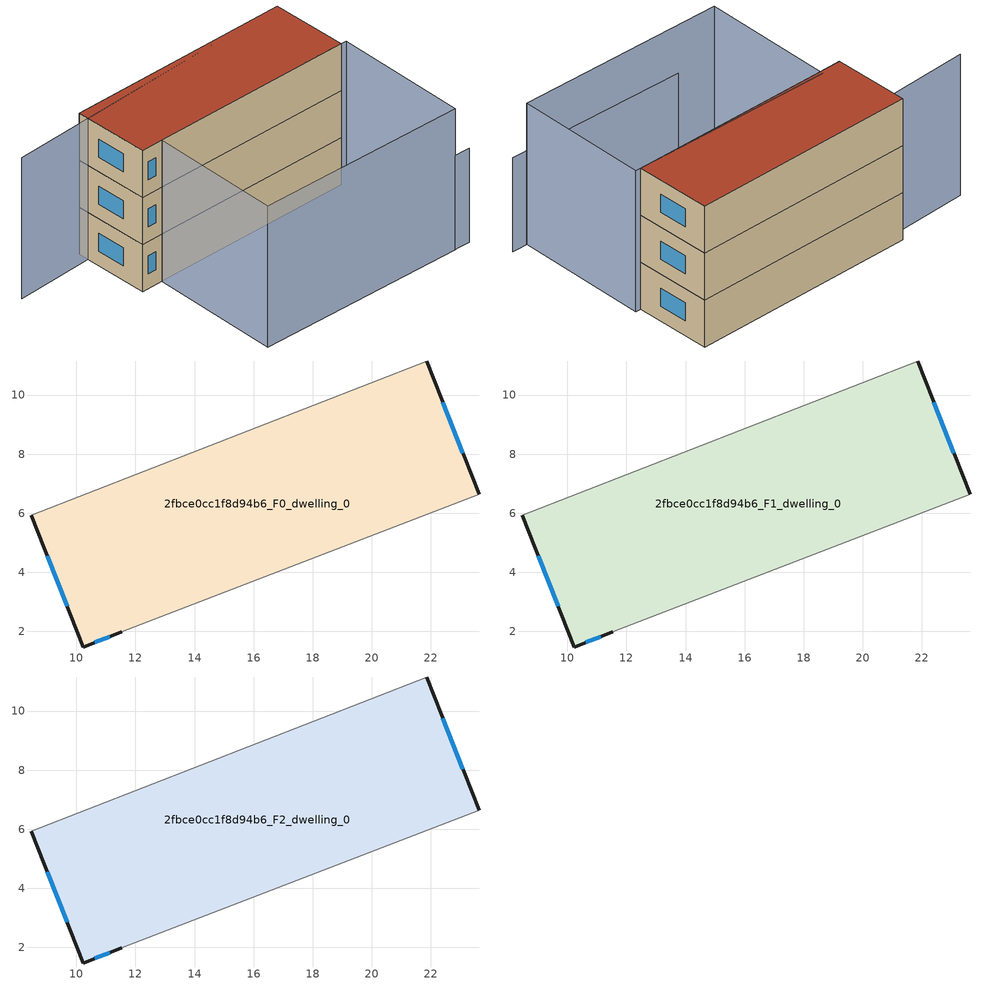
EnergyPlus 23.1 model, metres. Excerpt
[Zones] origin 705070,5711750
2fbce0cc1f8d94b6_F0_dwelling_0
 floor ground (EU_floor_Construction): 21.86,11.15 23.63,6.64 11.53,1.98 10.23,1.47 8.48,5.93 z0
 wall outside (EU_wall_Construction): 23.63,6.64 21.86,11.15 / 8.48,5.93 10.23,1.47 11.53,1.98 z0:3
 wall adiabatic (EU_wall_Construction): 21.86,11.15 8.48,5.93 / 11.53,1.98 23.63,6.64 z0:3
 window (EU_Window_Construction): 23.08,8.03 22.41,9.76 / 10.63,1.63 11.13,1.82 / 9.02,4.56 9.69,2.85 z0.93:2.07
2fbce0cc1f8d94b6_F1_dwelling_0
 floor to 2fbce0cc1f8d94b6_F0_dwelling_0 (EU_floor_Construction): 21.86,11.15 23.63,6.64 11.53,1.98 10.23,1.47 8.48,5.93 z3
 wall outside (EU_wall_Construction): 23.63,6.64 21.86,11.15 / 8.48,5.93 10.23,1.47 11.53,1.98 z3:6
 wall adiabatic (EU_wall_Construction): 21.86,11.15 8.48,5.93 / 11.53,1.98 23.63,6.64 z3:6
 window (EU_Window_Construction): 23.08,8.03 22.41,9.76 / 10.63,1.63 11.13,1.82 / 9.02,4.56 9.69,2.85 z3.93:5.07
2fbce0cc1f8d94b6_F2_dwelling_0
 floor to 2fbce0cc1f8d94b6_F1_dwelling_0 (EU_floor_Construction): 21.86,11.15 23.63,6.64 11.53,1.98 10.23,1.47 8.48,5.93 z6
 wall outside (EU_wall_Construction): 23.63,6.64 21.86,11.15 / 8.48,5.93 10.23,1.47 11.53,1.98 z6:9
 wall adiabatic (EU_wall_Construction): 21.86,11.15 8.48,5.93 / 11.53,1.98 23.63,6.64 z6:9
 window (EU_Window_Construction): 23.08,8.03 22.41,9.76 / 10.63,1.63 11.13,1.82 / 9.02,4.56 9.69,2.85 z6.93:8.07
 roof outside (EU_roof_Construction): 23.63,6.64 21.86,11.15 8.48,5.93 10.23,1.47 11.53,1.98 z9
shading: 16.81,-4.76 27.83,-0.84 z0:6; 21.86,11.15 4.11,3.26 / 14.36,-5.76 11.46,2.18 / 11.46,2.18 23.99,6.77 / 23.99,6.77 26.89,-1.17 / 26.89,-1.17 14.36,-5.76 z0:9
[Building]
EU S2 Campaign: North Axis=0; Terrain=City; Solar Distribution=FullExterior
[Site:Location]
London: Latitude=51.5; Longitude=-0.5; Time Zone=0; Elevation=25
[SizingPeriod:WeatherFileDays]
AnnualSizingPeriod: Begin Month=1; Begin Day of Month=1; End Month=12; End Day of Month=31; Day of Week for Start Day=Monday; Use Weather File Daylight Saving Period=No; Use Weather File Rain and Snow Indicators=No
[MATERIAL]
EU_InternalMass_Material: Roughness=MediumRough; Thickness=0.1; Conductivity=1; Density=1800; Specific Heat=900; Thermal Absorptance=0.9; Solar Absorptance=0.7; Visible Absorptance=0.7
[MATERIAL:NOMASS] Roughness=MediumRough; Thermal Absorptance=0.9; Solar Absorptance=0.7; Visible Absorptance=0.7
Name | Thermal Resistance
EU_wall_NoMass | 0.53138
EU_roof_NoMass | 2.54466
EU_floor_NoMass | 1.96308
[WINDOWMATERIAL:SIMPLEGLAZINGSYSTEM]
EU_Window_SimpleGlazing: UFactor=4.07112; Solar Heat Gain Coefficient=0.85; Visible Transmittance=0.85
[CONSTRUCTION]
EU_wall_Construction: EU_wall_NoMass
EU_roof_Construction: EU_roof_NoMass
EU_floor_Construction: EU_floor_NoMass
EU_Window_Construction: EU_Window_SimpleGlazing
EU_InternalMass_Construction: EU_InternalMass_Material
[ZONE] Type=1; Multiplier=1; Ceiling Height=autocalculate; Floor Area=autocalculate; Part of Total Floor Area=Yes
Name | Volume
2fbce0cc1f8d94b6_F0_dwelling_0 | 207.608
2fbce0cc1f8d94b6_F1_dwelling_0; 2fbce0cc1f8d94b6_F2_dwelling_0 | 207.609
[INTERNALMASS] Construction=EU_InternalMass_Construction; Surface Area=69.2029
Name | Zone or ZoneList
2fbce0cc1f8d94b6_F0_dwelling_0_EU_InternalMass | 2fbce0cc1f8d94b6_F0_dwelling_0
2fbce0cc1f8d94b6_F1_dwelling_0_EU_InternalMass | 2fbce0cc1f8d94b6_F1_dwelling_0
2fbce0cc1f8d94b6_F2_dwelling_0_EU_InternalMass | 2fbce0cc1f8d94b6_F2_dwelling_0
[OTHEREQUIPMENT] Fuel Type=Electricity; Design Level Calculation Method=Watts/Area; Power per Zone Floor Area=1; Fraction Latent=0; Fraction Radiant=0; Fraction Lost=0; Carbon Dioxide Generation Rate=0; EndUse Subcategory=EU_Step8_InternalGains
Name | Zone or ZoneList or Space or SpaceList | Schedule
EU_Step8_InternalGain_2fbce0cc1f8d94b6_F0_dwelling_0_f000 | 2fbce0cc1f8d94b6_F0_dwelling_0 | EU_Step8_GainSchedule_2fbce0cc1f8d94b6_F0_dwelling_0_f000
EU_Step8_InternalGain_2fbce0cc1f8d94b6_F1_dwelling_0_f000 | 2fbce0cc1f8d94b6_F1_dwelling_0 | EU_Step8_GainSchedule_2fbce0cc1f8d94b6_F1_dwelling_0_f000
EU_Step8_InternalGain_2fbce0cc1f8d94b6_F2_dwelling_0_f000 | 2fbce0cc1f8d94b6_F2_dwelling_0 | EU_Step8_GainSchedule_2fbce0cc1f8d94b6_F2_dwelling_0_f000
[ZONEVENTILATION:DESIGNFLOWRATE] Schedule=EU_AlwaysOn; Design Flow Rate Calculation Method=AirChanges/Hour; Air Changes per Hour=0.463094; Ventilation Type=Natural; Fan Pressure Rise=0; Fan Total Efficiency=1; Constant Term Coefficient=1; Temperature Term Coefficient=0; Velocity Term Coefficient=0; Velocity Squared Term Coefficient=0; Minimum Indoor Temperature=-100; Maximum Indoor Temperature=100; Delta Temperature=-100; Minimum Outdoor Temperature=-100; Maximum Outdoor Temperature=100; Maximum Wind Speed=40
Name | Zone or ZoneList or Space or SpaceList
EU_ConstantAir_2fbce0cc1f8d94b6_F0_dwelling_0 | 2fbce0cc1f8d94b6_F0_dwelling_0
EU_ConstantAir_2fbce0cc1f8d94b6_F1_dwelling_0 | 2fbce0cc1f8d94b6_F1_dwelling_0
EU_ConstantAir_2fbce0cc1f8d94b6_F2_dwelling_0 | 2fbce0cc1f8d94b6_F2_dwelling_0
[HVACTEMPLATE:THERMOSTAT] Constant Heating Setpoint=20; Constant Cooling Setpoint=50
EU_HeatOnly_2fbce0cc1f8d94b6_F0_dwelling_0; EU_HeatOnly_2fbce0cc1f8d94b6_F1_dwelling_0; EU_HeatOnly_2fbce0cc1f8d94b6_F2_dwelling_0
[HVACTEMPLATE:ZONE:IDEALLOADSAIRSYSTEM] System Availability Schedule=EU_AlwaysOn; Maximum Heating Supply Air Temperature=50; Minimum Cooling Supply Air Temperature=13; Maximum Heating Supply Air Humidity Ratio=0.0156; Minimum Cooling Supply Air Humidity Ratio=0.0077; Heating Limit=NoLimit; Cooling Limit=NoLimit; Heating Availability Schedule=EU_AlwaysOn; Cooling Availability Schedule=EU_CoolingOff; Dehumidification Control Type=ConstantSensibleHeatRatio; Cooling Sensible Heat Ratio=0.7; Dehumidification Setpoint=60; Humidification Control Type=None; Humidification Setpoint=30; Outdoor Air Method=None; Outdoor Air Flow Rate per Person=0.00944; Outdoor Air Flow Rate per Zone Floor Area=0; Outdoor Air Flow Rate per Zone=0; Demand Controlled Ventilation Type=None; Outdoor Air Economizer Type=NoEconomizer; Heat Recovery Type=None; Sensible Heat Recovery Effectiveness=0.7; Latent Heat Recovery Effectiveness=0.65
Name | Template Thermostat
2fbce0cc1f8d94b6_F0_dwelling_0 | EU_HeatOnly_2fbce0cc1f8d94b6_F0_dwelling_0
2fbce0cc1f8d94b6_F1_dwelling_0 | EU_HeatOnly_2fbce0cc1f8d94b6_F1_dwelling_0
2fbce0cc1f8d94b6_F2_dwelling_0 | EU_HeatOnly_2fbce0cc1f8d94b6_F2_dwelling_0
[SIZING:ZONE] Zone Cooling Design Supply Air Temperature Input Method=SupplyAirTemperature; Zone Cooling Design Supply Air Temperature=13; Zone Heating Design Supply Air Temperature Input Method=SupplyAirTemperature; Zone Heating Design Supply Air Temperature=50; Zone Cooling Design Supply Air Humidity Ratio=0.008; Zone Heating Design Supply Air Humidity Ratio=0.008; Cooling Design Air Flow Method=DesignDay; Cooling Design Air Flow Rate=0; Cooling Minimum Air Flow per Zone Floor Area=0.000762; Cooling Minimum Air Flow=0; Cooling Minimum Air Flow Fraction=0.2; Heating Design Air Flow Method=DesignDay; Heating Design Air Flow Rate=0; Heating Maximum Air Flow per Zone Floor Area=0.002032; Heating Maximum Air Flow=0.141576; Heating Maximum Air Flow Fraction=0.3; Account for Dedicated Outdoor Air System=No; Dedicated Outdoor Air System Control Strategy=NeutralSupplyAir; Dedicated Outdoor Air Low Setpoint Temperature for Design=autosize; Dedicated Outdoor Air High Setpoint Temperature for Design=autosize; Zone Load Sizing Method=Sensible Load Only No Latent Load; Zone Latent Cooling Design Supply Air Humidity Ratio Input Method=HumidityRatioDifference; Zone Cooling Design Supply Air Humidity Ratio Difference=0.005; Zone Latent Heating Design Supply Air Humidity Ratio Input Method=HumidityRatioDifference; Zone Humidification Design Supply Air Humidity Ratio Difference=0.005
2fbce0cc1f8d94b6_F0_dwelling_0; 2fbce0cc1f8d94b6_F1_dwelling_0; 2fbce0cc1f8d94b6_F2_dwelling_0
[SCHEDULE:CONSTANT]
Name | Hourly Value
EU_AlwaysOn | 1
EU_CoolingOff | 0
[SCHEDULE:FILE] Column Number=1; Rows to Skip at Top=0; Number of Hours of Data=8760; Column Separator=Comma; Interpolate to Timestep=No; Minutes per Item=60; Adjust Schedule for Daylight Savings=Yes
Name | File
EU_Step8_GainSchedule_2fbce0cc1f8d94b6_F0_dwelling_0_f000 | ../../schedules/2fbce0cc1f8d94b6/2fbce0cc1f8d94b6_F0_dwelling_0_f000_gain.csv
EU_Step8_GainSchedule_2fbce0cc1f8d94b6_F1_dwelling_0_f000 | ../../schedules/2fbce0cc1f8d94b6/2fbce0cc1f8d94b6_F1_dwelling_0_f000_gain.csv
EU_Step8_GainSchedule_2fbce0cc1f8d94b6_F2_dwelling_0_f000 | ../../schedules/2fbce0cc1f8d94b6/2fbce0cc1f8d94b6_F2_dwelling_0_f000_gain.csv
